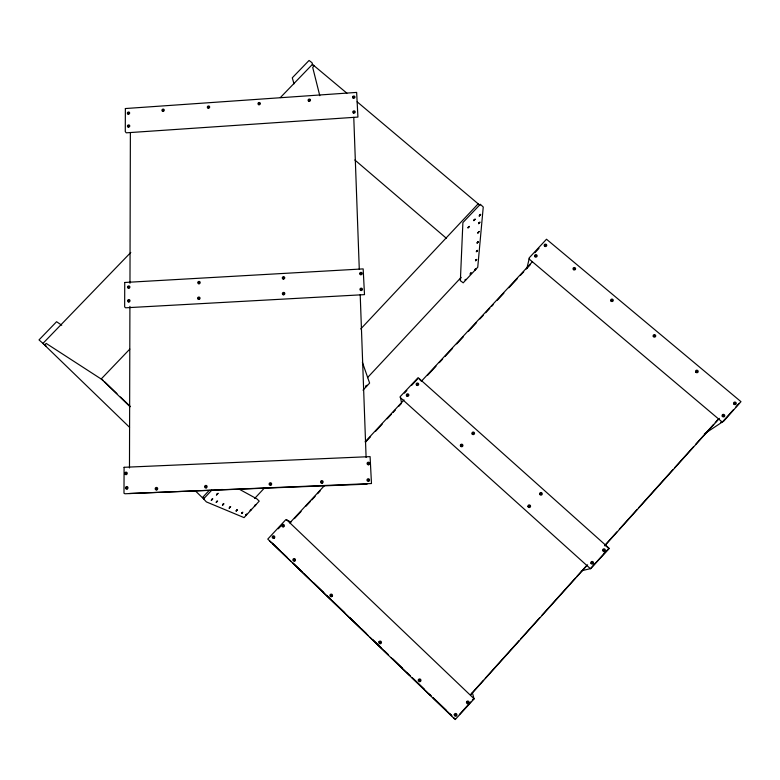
<?xml version="1.0" encoding="UTF-8"?>
<svg xmlns="http://www.w3.org/2000/svg" width="780" height="780" viewBox="0 0 780 780"><rect width="100%" height="100%" fill="white"/><g stroke="black" fill="none" stroke-linecap="round" stroke-linejoin="round"><path stroke-width="1.17" d="M129.48 467.971L129.909 306.365M129.968 283.276L130.377 132.6M365.966 386.119C369.525 382.96 363.46 389.395 366.376 385.651M526.89 268.34L529.133 258.94M477.302 242.58C475.849 245.027 479.924 240.103 477.565 242.258M221.734 489.489L222.28 489.489M470.35 273.653C469.004 275.876 472.787 271.343 470.594 273.361M229.525 507.526L230.197 506.981L229.076 508.287L230.704 506.63L229.807 507.214M245.836 514.8C248.371 512.528 244.345 516.828 246.236 514.342M250.322 510.188C249.386 512.08 252.935 507.517 250.38 510.11M254.758 505.664L255.421 505.079L254.397 506.278L255.869 504.709L255.079 505.294M465.29 279.844C467.142 278.041 464.714 281.268 465.368 279.747M721.003 422.389L721.88 421.648M460.58 278.021L460.366 280.625L462.891 222.583L480.324 204.292L483.249 207.012L477.74 267.248L463.193 282.838L460.493 280.732M241.868 512.947L242.229 512.558M468.341 227.175C466.528 230.08 471.13 224.64 468.536 226.941M474.23 219.843C472.397 222.768 477.009 217.308 474.425 219.609M479.671 215.221L479.135 216.187L480.733 214.295L479.466 215.621L479.866 214.978M604.481 552.659L604.032 553.215M479.027 222.905C477.233 225.751 481.738 220.428 479.222 222.671M478.238 232.313L477.721 233.23L479.252 231.426L478.043 232.694L478.52 231.992M477.38 242.473L477.906 241.995L477.272 242.59M476.658 251.043C475.059 253.598 479.115 248.81 476.834 250.828M475.898 260.11C474.279 262.626 478.345 257.868 476.073 259.906M470.418 273.556L470.906 273.107L470.486 273.478M475.118 269.402C473.548 271.81 477.467 267.277 475.283 269.197M211.692 499.551C209.732 502.378 214.744 497.065 211.906 499.327M216.976 494.179L217.63 493.701L216.411 495.115L218.137 493.272L217.191 493.954M222.875 504.465C221.003 507.146 225.761 502.096 223.08 504.25M236.457 510.432C234.692 512.947 239.148 508.199 236.642 510.227M468.439 227.048C467.444 228.589 469.882 225.751 468.419 227.048M241.946 512.85C240.406 515.288 244.725 510.247 241.82 512.986M250.458 510.013L250.643 509.818M465.26 279.883L465.533 279.552M721.13 422.224L721.744 421.531M211.799 499.434L211.497 499.931L212.014 499.219M216.665 501.579C214.5 504.494 219.56 499.366 216.772 501.472M222.973 504.358C222.027 505.733 224.425 503.149 222.934 504.377M236.545 510.334L236.272 510.773L236.749 510.139M470.525 694.649L483.532 680.179M485.16 678.376L519.314 640.409M520.933 638.606L539.633 617.809M542.071 615.098L575.406 578.038M577.034 576.235L586.794 565.383M604.685 545.503L616.873 531.941M619.32 529.23L637.201 509.35M638.83 507.536L672.974 469.57M674.602 467.766L693.303 446.979M695.74 444.269L713.632 424.378M715.26 422.575L717.697 419.864M470.545 694.98L587.633 564.808M604.715 545.825L719.365 418.353M459.381 714.548L470.691 701.971M472.3 700.177L473.918 698.383L472.339 692.542M608.663 548.486L590.567 568.61L581.334 570.823M733.551 409.558L722.329 422.038L704.399 433.826M735.95 406.877L739.157 403.319M723.313 421.639L740.971 401.671L546.497 239.236L529.22 257.829L529.035 258.95L722.309 422.116M367.068 484.165L129.412 493.486M278.323 528.791L280.79 526.139M404.43 393.12L406.838 390.526M411.655 385.34L417.271 379.294M534.885 252.759L538.99 248.342M289.78 522.932L324.548 485.501M365.118 441.831L404.02 399.945M421.405 381.235L532.331 261.817M294.43 518.642L301.06 511.514M306.023 506.161L310.167 501.706M311.825 499.931L315.13 496.363M317.616 493.691L320.102 491.01M365.635 441.987L370.598 436.644M375.57 431.291L382.19 424.164M387.163 418.821L391.297 414.356M392.954 412.581L395.44 409.9M398.746 406.341L401.232 403.66M427.723 375.141L436 366.229M439.315 362.661L442.63 359.102M445.107 356.421L452.566 348.406M456.7 343.941L463.33 336.814M468.293 331.471L476.57 322.549M479.885 318.991L483.19 315.422M485.677 312.751L489.82 308.295M491.478 306.511L493.126 304.726M497.269 300.271L503.89 293.144M508.862 287.791L517.14 278.879M520.445 275.311L523.76 271.752M526.246 269.071L530.38 264.615M254.68 498.449L264.625 487.793M367.468 377.686L461.185 277.349M363.022 390.166L369.623 383.097L362.378 362.29M209.137 490.464L202.469 497.562L204.038 499.258M360.731 328.955L478.169 203.833L479.993 205.364M211.76 490.181L203.58 498.907L206.378 501.901L244.062 517.618L259.223 501.121L256.834 498.839L239.889 489.557M129.821 349.089L101.263 378.924L130.104 406.799M130.796 252.447L42.929 343.434L46.41 346.31M280.332 97.607L312.439 64.369L314.125 65.617M216.85 501.365L216.372 502.067L216.879 501.365M286.562 519.938L291.037 522.093M605.143 545.347L608.634 548.184M451.844 715.777L433.192 698.051M455.344 719.033L453.473 717.542M204.526 498.537L202.283 497.572L195.273 490.796M43.621 343.98L39.01 339.904L56.579 321.711L61.737 325.221M102.96 380.172L46.225 343.434L44.548 345.004L129.548 427.303M346.885 93.191L314.125 65.783L312.702 67.431L319.79 95.696M357.133 101.809L478.169 203.833M354.841 159.988L446.501 238.387M419.104 379.07L421.307 381.04M104.705 381.859L116.971 393.637M120.471 397L130.104 406.253M272.084 542.899L273.692 544.45M280.01 550.524L273.887 544.45M282.633 553.039L287.011 557.242M293.134 563.131L301.87 571.525M304.502 574.051L308.87 578.253M313.248 582.455L323.739 592.537M327.239 595.9L330.73 599.264M332.485 600.941L344.731 612.709M349.976 617.75L359.59 626.993M361.345 628.68L366.59 633.721M372.713 639.6L381.459 648.005M384.082 650.53L388.45 654.732M392.827 658.934L402.441 668.177M406.819 672.38L410.319 675.743M412.942 678.259L424.31 689.188M429.556 694.229L431.301 695.906M433.056 697.593L446.17 710.2M449.875 713.758L451.63 715.435M269.89 541.106L271.333 542.49M272.454 543.572L290.901 561.298M292.656 562.984L368.199 635.583M369.954 637.27L388.401 655.005M391.034 657.53L409.481 675.256M412.113 677.791L430.56 695.516M294.002 83.84L292.285 77.815L309.055 60.46L312.019 62.712L312.604 65.052M401.495 402.451L400.413 397.439M353.769 117.322L359.278 269.159M360.204 294.674L366.103 457.441M124.088 467.298L123.991 493.282L124.995 493.76L371.475 483.541L370.09 456.622L124.088 467.298M124.742 282.477L124.654 306.91L125.619 307.798L364.494 294.635L363.168 268.895L124.742 282.477M125.366 108.537L125.278 131.557L126.214 132.824L357.923 117.078L356.645 92.41L125.366 108.537M734.263 403.231C735.257 405.561 736.018 401.485 734.263 403.231M722.758 415.526C723.742 417.856 724.513 413.77 722.758 415.526M696.218 371.348C697.193 373.639 697.963 369.613 696.218 371.348M653.776 335.77C654.732 338.032 655.502 334.064 653.776 335.77M603.35 550.036C604.295 552.445 605.143 548.242 603.35 550.036M591.552 562.643C592.488 565.061 593.346 560.859 591.552 562.643M611.354 300.212C612.28 302.435 613.06 298.516 611.354 300.212M573.7 268.661C574.616 270.845 575.396 266.984 573.7 268.661M540.316 493.701C541.232 496.051 542.09 491.946 540.316 493.701M528.606 506.083C529.513 508.443 530.38 504.319 528.606 506.083M535.275 255.791C536.172 257.965 536.962 254.124 535.275 255.791M544.869 245.261C545.766 247.426 546.556 243.594 544.869 245.261M467.171 702.273C468.068 704.779 469.014 700.459 467.171 702.273M472.622 433.212C473.509 435.503 474.367 431.486 472.622 433.212M454.974 714.694C455.871 717.21 456.817 712.871 454.974 714.694M461.019 445.341C461.897 447.642 462.774 443.615 461.019 445.341M419.006 680.16C419.874 682.636 420.839 678.356 419.006 680.16M407.004 394.973C407.852 397.225 408.73 393.276 407.004 394.973M416.832 384.169C417.69 386.412 418.558 382.473 416.832 384.169M379.538 642.271C380.396 644.709 381.352 640.487 379.538 642.271M367.79 463.369C368.628 465.67 369.544 461.643 367.79 463.369M367.682 479.924C368.521 482.235 369.437 478.189 367.682 479.924M360.37 273.468C361.189 275.623 362.056 271.82 360.37 273.468M360.633 289.273C361.452 291.447 362.32 287.615 360.633 289.273M330.613 595.296C331.441 597.685 332.407 593.541 330.613 595.296M322.462 481.933C321.204 484.048 321.067 479.924 322.462 481.933M353.213 97.071C354.023 99.089 354.841 95.482 353.213 97.071M353.447 111.949C354.256 113.978 355.085 110.351 353.447 111.949M293.572 559.738C294.382 562.087 295.357 557.992 293.572 559.738M272.942 536.971C273.731 539.302 274.706 535.246 272.942 536.971M282.487 525.525C283.286 527.846 284.252 523.799 282.487 525.525M309.875 100.181C308.704 102.092 308.558 98.446 309.875 100.181M269.812 483.922C270.611 486.213 271.577 482.206 269.812 483.922M282.974 277.797C283.764 279.932 284.651 276.149 282.974 277.797M283.023 293.524C283.822 295.678 284.719 291.876 283.023 293.524M258.628 103.564C259.399 105.573 260.247 101.985 258.628 103.564M205.296 486.554C206.066 488.845 207.051 484.848 205.296 486.554M198.442 282.516C199.202 284.642 200.128 280.878 198.442 282.516M198.276 298.155C199.036 300.3 199.963 296.517 198.276 298.155M157.063 488.69C155.795 490.776 155.746 486.71 157.063 488.69M207.977 107.035C208.728 109.034 209.596 105.466 207.977 107.035M125.473 473.265C126.204 475.517 127.218 471.569 125.473 473.265M126.204 487.715C126.935 489.986 127.949 486.018 126.204 487.715M162.572 110.156C163.303 112.144 164.19 108.586 162.572 110.156M128.174 287.001C128.905 289.127 129.851 285.382 128.174 287.001M128.281 300.709C129.002 302.835 129.958 299.081 128.281 300.709M129.178 126.028C127.998 127.93 127.939 124.312 129.178 126.028M127.988 113.061C128.71 115.05 129.607 111.501 127.988 113.061M474.035 220.155L474.805 219.375L474.074 220.067M478.832 223.207L479.583 222.407L478.881 223.119M476.482 251.316L477.175 250.575L476.482 251.316M475.722 260.374L476.395 259.662L475.722 260.374M474.952 269.656L475.605 268.954L474.952 269.656M474.162 698.831L455.227 719.56L267.774 539.097L285.938 519.548L286.63 519.753L474.162 698.831M609.317 548.467L590.489 568.757L400.257 397.507L400.12 396.708L418.139 377.637L609.317 548.467M198.998 283.784A1.228 1.17 -34.3 0 0 200.021 281.95A1.228 1.17 -34.3 0 0 197.935 282.067A1.228 1.17 -34.3 0 0 198.998 283.784M198.832 299.432A1.228 1.17 -35.4 0 0 199.865 297.59A1.228 1.17 -35.4 0 0 197.759 297.706A1.228 1.17 -35.4 0 0 198.832 299.432M283.296 294.781A1.238 1.19 -27.4 0 0 284.758 293.231A1.238 1.19 -27.4 0 0 282.701 292.812A1.238 1.19 -27.4 0 0 283.296 294.781M283.238 279.045A1.238 1.18 -26.6 0 0 284.7 277.505A1.238 1.18 -26.6 0 0 282.643 277.085A1.238 1.18 -26.6 0 0 283.238 279.045M156.761 489.908A1.277 1.228 -57.5 0 0 157.316 487.773A1.277 1.228 -57.5 0 0 155.239 488.426A1.277 1.228 -57.5 0 0 156.761 489.908M206.193 487.89A1.277 1.238 -57.3 0 0 206.729 485.745A1.277 1.238 -57.3 0 0 204.643 486.398A1.277 1.238 -57.3 0 0 206.193 487.89M270.738 485.257A1.287 1.258 -56.6 0 0 271.264 483.103A1.287 1.258 -56.6 0 0 269.159 483.766A1.287 1.258 -56.6 0 0 270.738 485.257M322.198 483.161A1.287 1.268 -55.1 0 0 322.715 480.997A1.287 1.268 -55.1 0 0 320.599 481.66A1.287 1.268 -55.1 0 0 322.198 483.161M162.796 111.306A1.19 1.092 -28.5 0 0 164.219 109.843A1.19 1.092 -28.5 0 0 162.259 109.483A1.19 1.092 -28.5 0 0 162.796 111.306M208.211 108.196A1.19 1.102 -25.8 0 0 209.635 106.723A1.19 1.102 -25.8 0 0 207.665 106.363A1.19 1.102 -25.8 0 0 208.211 108.196M258.882 104.725A1.199 1.111 -22.6 0 0 260.296 103.252A1.199 1.111 -22.6 0 0 258.307 102.882A1.199 1.111 -22.6 0 0 258.882 104.725M309.007 101.283A1.199 1.111 -19.3 0 0 310.43 99.811A1.199 1.111 -19.3 0 0 308.422 99.44A1.199 1.111 -19.3 0 0 309.007 101.283M128.193 114.212A1.19 1.092 -30.3 0 0 129.617 112.759A1.19 1.092 -30.3 0 0 127.676 112.398A1.19 1.092 -30.3 0 0 128.193 114.212M128.291 127.13A1.19 1.092 -30.8 0 0 129.724 125.668A1.19 1.092 -30.8 0 0 127.774 125.297A1.19 1.092 -30.8 0 0 128.291 127.13M353.438 113.022A1.209 1.131 -16.2 0 0 355.202 111.92A1.209 1.131 -16.2 0 0 353.369 111.062A1.209 1.131 -16.2 0 0 353.438 113.022M353.203 98.143A1.209 1.121 -16.1 0 0 354.968 97.042A1.209 1.121 -16.1 0 0 353.135 96.194A1.209 1.121 -16.1 0 0 353.203 98.143M360.623 290.443A1.248 1.199 -17.5 0 0 362.437 289.292A1.248 1.199 -17.5 0 0 360.545 288.356A1.248 1.199 -17.5 0 0 360.623 290.443M360.36 274.628A1.238 1.19 -17.2 0 0 362.173 273.488A1.238 1.19 -17.2 0 0 360.282 272.552A1.238 1.19 -17.2 0 0 360.36 274.628M128.797 301.977A1.228 1.16 -39.8 0 0 129.841 300.144A1.228 1.16 -39.8 0 0 127.764 300.261A1.228 1.16 -39.8 0 0 128.797 301.977M128.7 288.269A1.228 1.15 -38.9 0 0 129.733 286.445A1.228 1.15 -38.9 0 0 127.666 286.562A1.228 1.15 -38.9 0 0 128.7 288.269M368.423 464.763A1.277 1.277 -34 0 0 369.457 462.803A1.277 1.277 -34 0 0 367.244 462.901A1.277 1.277 -34 0 0 368.423 464.763M368.648 481.27A1.287 1.277 -47.5 0 0 369.145 479.105A1.287 1.277 -47.5 0 0 367.019 479.758A1.287 1.277 -47.5 0 0 368.648 481.27M126.331 474.581A1.277 1.219 -55.8 0 0 126.886 472.456A1.277 1.219 -55.8 0 0 124.82 473.109A1.277 1.219 -55.8 0 0 126.331 474.581M127.062 489.04A1.277 1.219 -57.3 0 0 127.618 486.915A1.277 1.219 -57.3 0 0 125.551 487.558A1.277 1.219 -57.3 0 0 127.062 489.04M472.154 434.011A1.287 1.268 14.7 0 0 474.386 433.914A1.287 1.268 14.7 0 0 473.168 432.052A1.287 1.268 14.7 0 0 472.154 434.011M460.541 446.14A1.287 1.277 15.9 0 0 462.774 446.053A1.287 1.277 15.9 0 0 461.565 444.19A1.287 1.277 15.9 0 0 460.541 446.14M527.982 506.6A1.326 1.297 35.2 0 0 530.225 507.098A1.326 1.297 35.2 0 0 529.493 504.933A1.326 1.297 35.2 0 0 527.982 506.6M539.692 494.218A1.326 1.297 32.6 0 0 541.934 494.705A1.326 1.297 32.6 0 0 541.203 492.56A1.326 1.297 32.6 0 0 539.692 494.218M294.82 560.976A1.306 1.277 -75.9 0 0 294.772 558.724A1.306 1.277 -75.9 0 0 292.88 559.923A1.306 1.277 -75.9 0 0 294.82 560.976M332.153 596.349A1.326 1.297 -88.1 0 0 331.5 594.155A1.326 1.297 -88.1 0 0 329.969 595.822A1.326 1.297 -88.1 0 0 332.153 596.349M378.992 641.784A1.345 1.316 79.2 0 0 380.201 643.773A1.345 1.316 79.2 0 0 381.264 641.716A1.345 1.316 79.2 0 0 378.992 641.784M418.324 680.004A1.375 1.326 72.9 0 0 420.03 681.632A1.375 1.326 72.9 0 0 420.527 679.331A1.375 1.326 72.9 0 0 418.324 680.004M573.475 269.646A1.277 1.209 6.2 0 0 575.562 268.993A1.277 1.209 6.2 0 0 573.895 267.589A1.277 1.209 6.2 0 0 573.475 269.646M611.13 301.216A1.297 1.228 11 0 0 613.246 300.553A1.297 1.228 11 0 0 611.549 299.14A1.297 1.228 11 0 0 611.13 301.216M653.338 336.55A1.316 1.248 16.1 0 0 655.6 336.443A1.316 1.248 16.1 0 0 654.313 334.63A1.316 1.248 16.1 0 0 653.338 336.55M695.789 372.138A1.336 1.258 20.6 0 0 698.071 372.031A1.336 1.258 20.6 0 0 696.755 370.188A1.336 1.258 20.6 0 0 695.789 372.138M544.635 246.246A1.268 1.199 2.5 0 0 546.712 245.583A1.268 1.199 2.5 0 0 545.064 244.198A1.268 1.199 2.5 0 0 544.635 246.246M535.041 256.776A1.268 1.209 2.3 0 0 537.118 256.123A1.268 1.209 2.3 0 0 535.47 254.738A1.268 1.209 2.3 0 0 535.041 256.776M722.319 416.335A1.355 1.277 24.9 0 0 724.63 416.237A1.355 1.277 24.9 0 0 723.294 414.356A1.355 1.277 24.9 0 0 722.319 416.335M733.834 404.04A1.355 1.268 24.1 0 0 736.144 403.933A1.355 1.268 24.1 0 0 734.799 402.061A1.355 1.268 24.1 0 0 733.834 404.04M590.928 563.17A1.365 1.316 41.7 0 0 593.209 563.696A1.365 1.316 41.7 0 0 592.449 561.483A1.365 1.316 41.7 0 0 590.928 563.17M602.735 550.563A1.365 1.306 39.6 0 0 605.017 551.08A1.365 1.306 39.6 0 0 604.246 548.876A1.365 1.306 39.6 0 0 602.735 550.563M407.004 396.191A1.268 1.248 -8.2 0 0 408.856 395.021A1.268 1.248 -8.2 0 0 406.906 394.027A1.268 1.248 -8.2 0 0 407.004 396.191M416.842 385.378A1.268 1.248 -6.2 0 0 418.694 384.218A1.268 1.248 -6.2 0 0 416.744 383.224A1.268 1.248 -6.2 0 0 416.842 385.378M466.489 702.117A1.394 1.336 67.1 0 0 468.224 703.765A1.394 1.336 67.1 0 0 468.712 701.444A1.394 1.336 67.1 0 0 466.489 702.117M454.291 714.538A1.394 1.336 69.1 0 0 456.027 716.196A1.394 1.336 69.1 0 0 456.514 713.866A1.394 1.336 69.1 0 0 454.291 714.538M283.725 526.744A1.297 1.268 -67.2 0 0 283.676 524.511A1.297 1.268 -67.2 0 0 281.794 525.7A1.297 1.268 -67.2 0 0 283.725 526.744M274.17 538.2A1.297 1.268 -68.9 0 0 274.121 535.967A1.297 1.268 -68.9 0 0 272.24 537.157A1.297 1.268 -68.9 0 0 274.17 538.2"/></g></svg>
